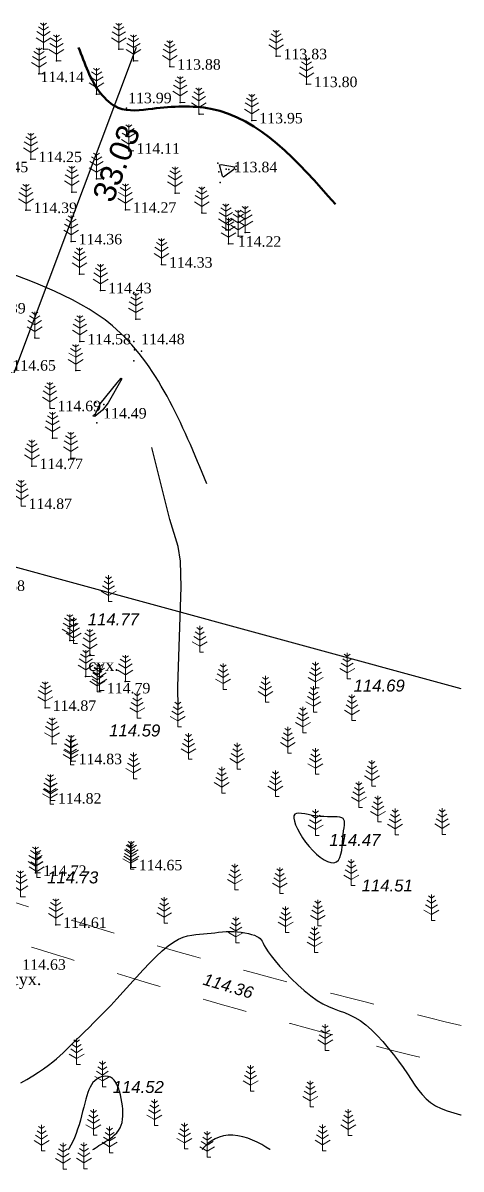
# Model space of a CAD drawing. Header units: millimetres. Extents: x 5405646.5 to 5405733, y 5524855.1 to 5524932.3.
# Drawn here: x 5405703.7 to 5405733, y 5524855.6 to 5524932.3 of the extents above; entities that cross this region are included whole.
import ezdxf
from ezdxf.enums import TextEntityAlignment as Align

# ---------------------------------------------------------------- set-up
doc = ezdxf.new("R2010")
doc.units = ezdxf.units.MM
doc.linetypes.add('0', pattern=[0])
doc.linetypes.add('1', pattern=[6, 3, -3])
for name, color, linetype in [('12000000', 7, 'Continuous'), ('61420000', 7, 'Continuous'), ('71132060', 7, '0'), ('SC007', 7, 'Continuous'), ('горизонтали', 42, 'Continuous'), ('Горизонтали--MIN', 32, 'Continuous'), ('Ділянки_Межі', 10, 'Continuous'), ('надписи', 7, 'Continuous'), ('Ограда каменная', 7, 'g5_472'), ('отметки', 7, 'Continuous'), ('промеры', 185, 'Continuous'), ('Растительность', 7, 'Continuous')]:
    doc.layers.add(name, color=color, linetype=linetype)
doc.styles.get("Standard").update_dxf_attribs({"font": 'arial.ttf'})
doc.styles.add('times', font='times.ttf')
doc.styles.add('WMF-Arial Cyr2', font='ariali.ttf')
doc.linetypes.add('g5_472', pattern='A,0,-4,[25,GUGK_2005.shx,S=0.4,R=0,X=0,Y=-0.2],0', length=4)

# ---------------------------------------------------------------- blocks, each defined once
blk = doc.blocks.new('A$C51FE15A3')
at = {"layer": 'Растительность', "color": 94, "lineweight": 0}
for points in [[(-0.201, 1.726), (0, 1.584), (0.201, 1.726)], [(0, 1.75), (0, 0), (0.319, 0)], [(-0.447, 1.172), (0, 0.895), (0.447, 1.172)], [(-0.343, 1.489), (0, 1.267), (0.343, 1.489)], [(-0.493, 0.753), (0, 0.444), (0.493, 0.753)]]:
    blk.add_lwpolyline(points, dxfattribs=at)
blk = doc.blocks.new('SYMBOL71132060')
at = {"layer": 'SC007', "color": 94, "lineweight": 0}
for points in [[(-0.2, 1.65), (0, 1.5), (0.2, 1.65)], [(0, 1.75), (0, 0), (0.25, 0)], [(-0.4, 1.05), (0, 0.8), (0.4, 1.05)], [(-0.3, 1.35), (0, 1.15), (0.3, 1.35)], [(-0.5, 0.7), (0, 0.4), (0.5, 0.7)]]:
    blk.add_lwpolyline(points, dxfattribs=at)

msp = doc.modelspace()

# ---------------------------------------------------------------- hatches: boundary and pattern name
at = {"layer": '12000000', "lineweight": 15, "ltscale": 0.02, "extrusion": (-0.000964997, -0.001555, 0.999998)}
for points in [[(5404089.896, 5522273.835, 1), (5404090.233, 5522273.857, 1)], [(5404105.847, 5522268.657, 1), (5404106.184, 5522268.679, 1)], [(5404091.817, 5522266.023, 1), (5404092.154, 5522266.044, 1)], [(5404103.731, 5522258.176, 1), (5404104.067, 5522258.197, 1)], [(5404085.098, 5522255.37, 1), (5404085.435, 5522255.392, 1)], [(5404106.12, 5522254.83, 1), (5404106.456, 5522254.851, 1)], [(5404096.164, 5522248.833, 1), (5404096.5, 5522248.854, 1)], [(5404089.794, 5522241.902, 1), (5404090.13, 5522241.924, 1)]]:
    msp.add_hatch(color=7, dxfattribs=at).paths.add_polyline_path(points)

# ---------------------------------------------------------------- linework, layer by layer
at = {"layer": '61420000', "linetype": '1', "lineweight": 15}
for points, knots in [([(5405733.011, 5524865.156), (5405727.376, 5524866.508), (5405716.073, 5524869.377), (5405702.69, 5524873.497), (5405692.768, 5524876.821), (5405685.912, 5524877.833), (5405678.582, 5524877.207), (5405672.234, 5524873.951), (5405668.472, 5524869.55), (5405666.526, 5524865.103), (5405665.152, 5524861.086), (5405664.197, 5524858.074), (5405663.815, 5524856.851)], [167.40116, 167.40116, 167.40116, 167.40116, 184.780913, 202.382152, 209.415787, 216.125508, 223.040534, 231.175391, 236.802451, 240.04126, 245.684224, 249.535121, 249.535121, 249.535121, 249.535121]), ([(5405666.332, 5524856.851), (5405667.207, 5524859.501), (5405669.043, 5524864.336), (5405672.978, 5524871.175), (5405679.352, 5524874.282), (5405685.758, 5524874.742), (5405690.47, 5524874.577), (5405700.218, 5524871.74), (5405713.805, 5524867.29), (5405726.905, 5524863.841), (5405733.011, 5524862.347)], [181.060312, 181.060312, 181.060312, 181.060312, 189.429807, 196.533002, 204.112948, 209.45441, 215.794726, 218.082006, 239.860707, 258.709687, 258.709687, 258.709687, 258.709687])]:
    msp.add_open_spline(points, degree=3, knots=knots, dxfattribs=at)
at = {"layer": 'горизонтали', "color": 32}
for points in [[(5405716.867, 5524922.752, 114), (5405716.967, 5524922.782, 114), (5405717.857, 5524922.612, 114), (5405717.827, 5524922.452, 114), (5405717.127, 5524921.932, 114), (5405717.067, 5524921.992, 114), (5405716.867, 5524922.752, 114)], [(5405708.417, 5524905.932, 114.5), (5405708.437, 5524906.012, 114.5), (5405708.567, 5524906.082, 114.5), (5405708.877, 5524906.752, 114.5), (5405710.017, 5524908.172, 114.5), (5405710.287, 5524908.472, 114.5), (5405710.327, 5524908.442, 114.5), (5405709.417, 5524906.822, 114.5), (5405709.047, 5524906.332, 114.5), (5405708.537, 5524905.922, 114.5), (5405708.417, 5524905.932, 114.5)]]:
    msp.add_polyline3d(points, close=True, dxfattribs=at)
msp.add_polyline3d([(5405714.094, 5524886.389, 114.5), (5405714.087, 5524887.842, 114.5), (5405714.307, 5524894.502, 114.5), (5405714.257, 5524896.232, 114.5), (5405714.107, 5524897.222, 114.5), (5405713.547, 5524899.012, 114.5), (5405712.35, 5524903.839, 114.5)], dxfattribs=at)
msp.add_open_spline([(5405716.026, 5524901.398), (5405714.356, 5524905.44), (5405711.235, 5524912.995), (5405700.309, 5524916.065), (5405691.748, 5524920.767), (5405690.728, 5524927.405), (5405689.054, 5524929.925), (5405688.469, 5524930.603)], degree=3, knots=[0, 0, 0, 0, 12.321704, 23.037626, 32.731638, 39.162292, 41.859594, 41.859594, 41.859594, 41.859594], dxfattribs=at)
at = {"layer": 'горизонтали', "color": 32, "lineweight": 50}
msp.add_open_spline([(5405724.609, 5524920.122), (5405722.084, 5524922.998), (5405718.623, 5524926.94), (5405712.96, 5524926.622), (5405710.241, 5524926.205), (5405708.328, 5524927.987), (5405707.889, 5524929.512), (5405707.445, 5524930.603)], degree=3, knots=[0, 0, 0, 0, 10.498095, 14.387115, 16.679909, 18.208864, 21.647227, 21.647227, 21.647227, 21.647227], dxfattribs=at)
at = {"layer": 'Горизонтали--MIN'}
msp.add_lwpolyline([(5405724.677, 5524876.104), (5405724.808, 5524876.222), (5405724.907, 5524876.397), (5405724.98, 5524876.616), (5405725.032, 5524876.867), (5405725.068, 5524877.138), (5405725.094, 5524877.417), (5405725.115, 5524877.692), (5405725.137, 5524877.949), (5405725.163, 5524878.179), (5405725.189, 5524878.38), (5405725.21, 5524878.555), (5405725.22, 5524878.703), (5405725.213, 5524878.827), (5405725.183, 5524878.927), (5405725.124, 5524879.004), (5405725.032, 5524879.06), (5405724.901, 5524879.097), (5405724.735, 5524879.118), (5405724.54, 5524879.127), (5405724.321, 5524879.131), (5405724.083, 5524879.133), (5405723.832, 5524879.139), (5405723.572, 5524879.153), (5405723.31, 5524879.179), (5405723.051, 5524879.22), (5405722.8, 5524879.269), (5405722.565, 5524879.317), (5405722.352, 5524879.353), (5405722.167, 5524879.369), (5405722.016, 5524879.355), (5405721.906, 5524879.301), (5405721.843, 5524879.198), (5405721.832, 5524879.04), (5405721.869, 5524878.833), (5405721.95, 5524878.588), (5405722.071, 5524878.314), (5405722.226, 5524878.021), (5405722.411, 5524877.72), (5405722.62, 5524877.421), (5405722.849, 5524877.133), (5405723.094, 5524876.866), (5405723.346, 5524876.627), (5405723.601, 5524876.421), (5405723.852, 5524876.255), (5405724.091, 5524876.134), (5405724.313, 5524876.065), (5405724.51, 5524876.053)], close=True, dxfattribs=at)
for points in [[(5405703.591, 5524861.333), (5405703.99, 5524861.551), (5405704.382, 5524861.785), (5405704.758, 5524862.026), (5405705.11, 5524862.267), (5405705.431, 5524862.5), (5405705.715, 5524862.72), (5405705.968, 5524862.929), (5405706.198, 5524863.131), (5405706.412, 5524863.331), (5405706.62, 5524863.534), (5405706.83, 5524863.743), (5405707.048, 5524863.964), (5405707.285, 5524864.2), (5405707.546, 5524864.456), (5405707.831, 5524864.734), (5405708.141, 5524865.035), (5405708.473, 5524865.361), (5405708.827, 5524865.713), (5405709.2, 5524866.092), (5405709.594, 5524866.501), (5405710.005, 5524866.941), (5405710.433, 5524867.411), (5405710.872, 5524867.9), (5405711.317, 5524868.394), (5405711.762, 5524868.881), (5405712.201, 5524869.347), (5405712.628, 5524869.779), (5405713.038, 5524870.163), (5405713.425, 5524870.486), (5405713.785, 5524870.739), (5405714.119, 5524870.928), (5405714.431, 5524871.063), (5405714.726, 5524871.154), (5405715.005, 5524871.212), (5405715.273, 5524871.246), (5405715.533, 5524871.268), (5405715.788, 5524871.286), (5405716.043, 5524871.309), (5405716.296, 5524871.337), (5405716.549, 5524871.366), (5405716.802, 5524871.395), (5405717.055, 5524871.42), (5405717.308, 5524871.439), (5405717.562, 5524871.448), (5405717.817, 5524871.447), (5405718.071, 5524871.431), (5405718.322, 5524871.403), (5405718.564, 5524871.363), (5405718.793, 5524871.314), (5405719.004, 5524871.256), (5405719.193, 5524871.193), (5405719.354, 5524871.124), (5405719.483, 5524871.051), (5405719.578, 5524870.976), (5405719.65, 5524870.892), (5405719.711, 5524870.792), (5405719.774, 5524870.669), (5405719.853, 5524870.517), (5405719.96, 5524870.328), (5405720.109, 5524870.096), (5405720.313, 5524869.814), (5405720.581, 5524869.478), (5405720.905, 5524869.101), (5405721.274, 5524868.698), (5405721.677, 5524868.284), (5405722.1, 5524867.876), (5405722.534, 5524867.49), (5405722.966, 5524867.14), (5405723.384, 5524866.842), (5405723.781, 5524866.608), (5405724.158, 5524866.425), (5405724.519, 5524866.277), (5405724.87, 5524866.147), (5405725.216, 5524866.02), (5405725.561, 5524865.878), (5405725.911, 5524865.704), (5405726.269, 5524865.483), (5405726.64, 5524865.202), (5405727.019, 5524864.868), (5405727.401, 5524864.491), (5405727.779, 5524864.082), (5405728.148, 5524863.651), (5405728.502, 5524863.209), (5405728.836, 5524862.768), (5405729.143, 5524862.338), (5405729.42, 5524861.927), (5405729.675, 5524861.54), (5405729.918, 5524861.177), (5405730.158, 5524860.84), (5405730.406, 5524860.531), (5405730.673, 5524860.252), (5405730.967, 5524860.003), (5405731.298, 5524859.786), (5405731.674, 5524859.602), (5405732.087, 5524859.445), (5405732.524, 5524859.31), (5405732.974, 5524859.19), (5405733.011, 5524859.181)], [(5405708.398, 5524856.851), (5405708.433, 5524856.876), (5405708.554, 5524856.959), (5405708.677, 5524857.04), (5405708.805, 5524857.122), (5405708.94, 5524857.206), (5405709.082, 5524857.293), (5405709.234, 5524857.387), (5405709.391, 5524857.487), (5405709.55, 5524857.596), (5405709.706, 5524857.714), (5405709.854, 5524857.843), (5405709.992, 5524857.983), (5405710.114, 5524858.136), (5405710.216, 5524858.303), (5405710.295, 5524858.484), (5405710.351, 5524858.679), (5405710.388, 5524858.885), (5405710.406, 5524859.101), (5405710.409, 5524859.326), (5405710.397, 5524859.558), (5405710.374, 5524859.794), (5405710.34, 5524860.035), (5405710.298, 5524860.276), (5405710.247, 5524860.515), (5405710.187, 5524860.746), (5405710.116, 5524860.964), (5405710.033, 5524861.165), (5405709.938, 5524861.344), (5405709.83, 5524861.495), (5405709.707, 5524861.614), (5405709.571, 5524861.698), (5405709.423, 5524861.747), (5405709.268, 5524861.765), (5405709.109, 5524861.753), (5405708.951, 5524861.714), (5405708.798, 5524861.65), (5405708.654, 5524861.565), (5405708.521, 5524861.46), (5405708.405, 5524861.337), (5405708.302, 5524861.196), (5405708.211, 5524861.038), (5405708.13, 5524860.862), (5405708.056, 5524860.667), (5405707.987, 5524860.454), (5405707.921, 5524860.222), (5405707.855, 5524859.97), (5405707.787, 5524859.7), (5405707.716, 5524859.415), (5405707.641, 5524859.12), (5405707.562, 5524858.819), (5405707.476, 5524858.516), (5405707.383, 5524858.218), (5405707.283, 5524857.927), (5405707.173, 5524857.649), (5405707.054, 5524857.387), (5405706.927, 5524857.142), (5405706.793, 5524856.912), (5405706.754, 5524856.851)], [(5405720.244, 5524856.851), (5405720.231, 5524856.86), (5405719.969, 5524857.024), (5405719.686, 5524857.187), (5405719.386, 5524857.342), (5405719.072, 5524857.485), (5405718.749, 5524857.61), (5405718.421, 5524857.712), (5405718.092, 5524857.784), (5405717.766, 5524857.823), (5405717.447, 5524857.821), (5405717.139, 5524857.775), (5405716.845, 5524857.69), (5405716.569, 5524857.57), (5405716.314, 5524857.422), (5405716.083, 5524857.252), (5405715.881, 5524857.064), (5405715.709, 5524856.864), (5405715.7, 5524856.851)]]:
    msp.add_lwpolyline(points, dxfattribs=at)
at = {"layer": 'Ділянки_Межі'}
msp.add_lwpolyline([(5405711.29, 5524930.603), (5405703.104, 5524908.757), (5405683.651, 5524917.273)], dxfattribs=at)
at = {"layer": 'Ограда каменная', "flags": 128}
msp.add_lwpolyline([(5405733.01, 5524887.699), (5405676.815, 5524903.034), (5405662.587, 5524856.851)], dxfattribs=at)
at = {"layer": 'отметки', "color": 7}
for p in [(5405705.105, 5524930.5, 114.074), (5405710.135, 5524930.492, 113.901), (5405705.962, 5524929.711, 114.128), (5405711.106, 5524929.713, 113.952), (5405720.647, 5524930.016, 113.834), (5405713.541, 5524929.323, 113.884), (5405704.797, 5524928.845, 114.137), (5405722.678, 5524928.154, 113.803), (5405708.653, 5524927.486, 113.998), (5405714.239, 5524926.92, 113.994), (5405710.652, 5524926.552, 114.059), (5405715.494, 5524926.152, 114.023), (5405719.024, 5524925.728, 113.946), (5405710.812, 5524923.7, 114.109), (5405704.261, 5524923.136, 114.248), (5405716.754, 5524922.871, 114.016), (5405716.809, 5524922.274, 114.062), (5405717.319, 5524922.455, 113.842), (5405717.491, 5524922.437, 113.852), (5405717.965, 5524922.451, 114.049), (5405717.987, 5524922.671, 114.05), (5405708.646, 5524921.816, 114.174), (5405716.906, 5524921.561, 114.11), (5405707.002, 5524920.929, 114.245), (5405713.893, 5524920.866, 114.183), (5405703.929, 5524919.728, 114.393), (5405710.572, 5524919.746, 114.266), (5405715.676, 5524919.536, 114.176), (5405717.287, 5524918.393, 114.219), (5405718.586, 5524918.232, 114.153), (5405706.947, 5524917.63, 114.363), (5405717.469, 5524917.469, 114.175), (5405718.117, 5524917.97, 114.015), (5405712.991, 5524916.075, 114.332), (5405707.51, 5524915.447, 114.459), (5405708.918, 5524914.355, 114.427), (5405711.27, 5524912.424, 114.477), (5405704.514, 5524911.17, 114.557), (5405707.534, 5524910.938, 114.577), (5405711.127, 5524910.942, 114.477), (5405711.181, 5524910.37, 114.294), (5405711.646, 5524910.283, 114.469), (5405707.251, 5524908.99, 114.619), (5405711.133, 5524909.646, 114.543), (5405708.59, 5524906.857, 114.615), (5405709.129, 5524906.711, 114.38), (5405705.535, 5524906.465, 114.693), (5405708.585, 5524905.979, 114.488), (5405709.329, 5524906.304, 114.602), (5405708.673, 5524905.499, 114.609), (5405705.711, 5524904.462, 114.703), (5405706.92, 5524903.122, 114.792), (5405704.328, 5524902.597, 114.772), (5405706.849, 5524890.917, 114.842), (5405708.196, 5524889.919, 114.766), (5405707.915, 5524888.518, 114.797), (5405708.835, 5524887.585, 114.786), (5405710.568, 5524888.182, 114.699), (5405705.214, 5524886.413, 114.865), (5405705.671, 5524884.001, 114.88), (5405706.942, 5524882.845, 114.831), (5405705.565, 5524880.207, 114.817), (5405704.572, 5524875.37, 114.721), (5405710.969, 5524875.744, 114.649), (5405705.914, 5524871.889, 114.608)]:
    msp.add_point(p, dxfattribs=at)

# ---------------------------------------------------------------- block references
at = {"layer": '71132060'}
for p in [(5405709.449, 5524893.534, 114.77), (5405707.114, 5524890.712), (5405715.546, 5524890.143, 114.68), (5405725.4, 5524888.356, 114.69), (5405708.696, 5524887.498, 114.73), (5405717.099, 5524887.637, 114.51), (5405723.286, 5524887.749, 114.58), (5405719.94, 5524886.804, 114.54), (5405711.37, 5524885.722, 114.59), (5405723.14, 5524886.125, 114.5), (5405714.075, 5524885.138, 114.54), (5405725.72, 5524885.559, 114.51), (5405722.439, 5524884.737, 114.56), (5405714.792, 5524882.974, 114.5), (5405721.432, 5524883.391, 114.57), (5405706.903, 5524882.595, 114.82), (5405718.046, 5524882.316, 114.53), (5405723.279, 5524881.975, 114.58), (5405711.106, 5524881.667, 114.62), (5405727.055, 5524881.165, 114.51), (5405717.015, 5524880.714, 114.5), (5405720.601, 5524880.473, 114.51), (5405705.535, 5524879.965, 114.76), (5405726.184, 5524879.744, 114.51), (5405727.454, 5524878.779, 114.54), (5405723.284, 5524877.875, 114.47), (5405728.601, 5524877.922, 114.55), (5405731.749, 5524877.944, 114.56), (5405704.651, 5524875.069, 114.73), (5405710.906, 5524875.623, 114.57), (5405717.895, 5524874.228, 114.58), (5405725.673, 5524874.529, 114.51), (5405720.896, 5524873.984, 114.59), (5405713.165, 5524872.003, 114.54), (5405731.033, 5524872.186, 114.59), (5405721.278, 5524871.376, 114.52), (5405723.436, 5524871.825, 114.55), (5405717.959, 5524870.687, 114.47), (5405723.22, 5524870.045, 114.56), (5405723.936, 5524863.495, 114.46), (5405707.316, 5524862.54, 114.47), (5405709.033, 5524861.045, 114.52), (5405718.94, 5524860.757, 114.45), (5405722.926, 5524859.716, 114.4), (5405712.512, 5524858.469, 114.47), (5405708.435, 5524857.817, 114.53), (5405725.475, 5524857.805, 114.45), (5405704.969, 5524856.761, 114.44), (5405709.516, 5524856.643, 114.47), (5405714.516, 5524856.898, 114.47), (5405723.752, 5524856.782, 114.37), (5405716.04, 5524856.345, 114.54), (5405706.404, 5524855.551, 114.52), (5405707.801, 5524855.577, 114.47)]:
    msp.add_blockref('SYMBOL71132060', p, dxfattribs=at)
at = {"layer": 'Растительность', "color": 7}
for p in [(5405705.1, 5524930.5, 114.07), (5405710.13, 5524930.49, 113.9), (5405705.96, 5524929.71, 114.13), (5405711.11, 5524929.71, 113.95), (5405720.65, 5524930.02, 113.83), (5405704.8, 5524928.84, 114.14), (5405713.54, 5524929.32, 113.88), (5405722.68, 5524928.15, 113.8), (5405708.65, 5524927.48, 114), (5405714.24, 5524926.92, 113.99), (5405715.49, 5524926.15, 114.02), (5405719.02, 5524925.73, 113.95), (5405710.81, 5524923.7, 114.11), (5405704.26, 5524923.13, 114.25), (5405708.65, 5524921.81, 114.17), (5405707, 5524920.92, 114.24), (5405713.89, 5524920.86, 114.18), (5405703.93, 5524919.72, 114.39), (5405710.57, 5524919.74, 114.27), (5405715.68, 5524919.53, 114.18), (5405717.29, 5524918.39, 114.22), (5405718.12, 5524917.97, 114.01), (5405718.59, 5524918.23, 114.15), (5405706.95, 5524917.62, 114.36), (5405717.47, 5524917.46, 114.18), (5405712.99, 5524916.07, 114.33), (5405707.51, 5524915.44, 114.46), (5405708.92, 5524914.35, 114.43), (5405711.27, 5524912.42, 114.48), (5405704.51, 5524911.16, 114.56), (5405707.53, 5524910.93, 114.58), (5405707.25, 5524908.98, 114.62), (5405705.53, 5524906.45, 114.69), (5405705.71, 5524904.46, 114.7), (5405704.33, 5524902.59, 114.77), (5405706.92, 5524903.12, 114.79), (5405703.6, 5524899.91, 114.87), (5405706.85, 5524890.92, 114.84), (5405708.2, 5524889.92, 114.77), (5405707.92, 5524888.52, 114.8), (5405710.57, 5524888.18, 114.7), (5405708.84, 5524887.58, 114.79), (5405705.22, 5524886.41, 114.87), (5405705.67, 5524884, 114.88), (5405706.94, 5524882.84, 114.83), (5405705.57, 5524880.21, 114.82), (5405710.97, 5524875.74, 114.65), (5405704.57, 5524875.37, 114.72), (5405703.57, 5524873.76, 114.65), (5405705.92, 5524871.89, 114.61)]:
    msp.add_blockref('A$C51FE15A3', p, dxfattribs=at)

# ---------------------------------------------------------------- texts
at = {"layer": '12000000', "color": 7, "style": 'WMF-Arial Cyr2'}
for s, p in [('114.77', (5405708.061, 5524891.94, 114.77)), ('114.69', (5405725.831, 5524887.505, 114.69)), ('114.59', (5405709.487, 5524884.502, 114.59)), ('114.47', (5405724.205, 5524877.173, 114.5)), ('114.73', (5405705.344, 5524874.669, 114.73)), ('114.51', (5405726.366, 5524874.129, 114.51)), ('114.52', (5405709.726, 5524860.645, 114.52))]:
    msp.add_text(s, height=0.8, dxfattribs=at).set_placement(p)
msp.add_text('114.36', height=0.8, rotation=343.52043, dxfattribs=at).set_placement((5405715.7, 5524867.908, 114.36))
at = {"layer": 'надписи', "color": 7, "style": 'times'}
for p in [(5405708.09, 5524889.688, 111.861), (5405702.911, 5524868.662, 111.861)]:
    msp.add_text('сух.', height=0.8, dxfattribs=at).set_placement(p, align=Align.TOP_LEFT)
at = {"layer": 'отметки', "color": 7, "style": 'times'}
for s, p in [('113.83', (5405721.147, 5524930.516, 113.834)), ('113.88', (5405714.041, 5524929.823, 113.884)), ('114.14', (5405704.9, 5524928.993, 114.137)), ('113.80', (5405723.178, 5524928.654, 113.803)), ('113.99', (5405710.757, 5524927.577, 113.994)), ('113.95', (5405719.524, 5524926.228, 113.946)), ('114.25', (5405704.761, 5524923.636, 114.248)), ('114.11', (5405711.312, 5524924.2, 114.109)), ('114.45', (5405701.17, 5524922.962, 114.454)), ('113.84', (5405717.819, 5524922.955, 113.842)), ('114.39', (5405704.429, 5524920.228, 114.393)), ('114.27', (5405711.072, 5524920.246, 114.266)), ('114.36', (5405707.447, 5524918.13, 114.363)), ('114.22', (5405718.089, 5524917.975, 114.219)), ('114.33', (5405713.491, 5524916.575, 114.332)), ('114.43', (5405709.418, 5524914.855, 114.427)), ('114.39', (5405700.999, 5524913.508, 114.553)), ('114.58', (5405708.034, 5524911.438, 114.577)), ('114.48', (5405711.627, 5524911.442, 114.477)), ('114.65', (5405703.02, 5524909.685, 114.65)), ('114.69', (5405706.035, 5524906.965, 114.693)), ('114.49', (5405709.085, 5524906.479, 114.488)), ('114.77', (5405704.828, 5524903.097, 114.772)), ('114.87', (5405704.098, 5524900.423, 114.869)), ('114.88', (5405700.954, 5524894.938, 114.882)), ('114.79', (5405709.335, 5524888.085, 114.786)), ('114.87', (5405705.714, 5524886.913, 114.865)), ('114.83', (5405707.442, 5524883.345, 114.831)), ('114.82', (5405706.065, 5524880.707, 114.817)), ('114.65', (5405711.469, 5524876.244, 114.649)), ('114.72', (5405705.072, 5524875.87, 114.721)), ('114.61', (5405706.414, 5524872.389, 114.608)), ('114.63', (5405703.683, 5524869.589, 114.629))]:
    msp.add_text(s, height=0.7, dxfattribs=at).set_placement(p, align=Align.TOP_LEFT)
at = {"layer": 'промеры', "insert": (5405708.32, 5524920.676), "char_height": 1.5, "attachment_point": 1, "rotation": 69.01088}
msp.add_mtext('33.03', dxfattribs=at)

doc.saveas('drawing.dxf')
